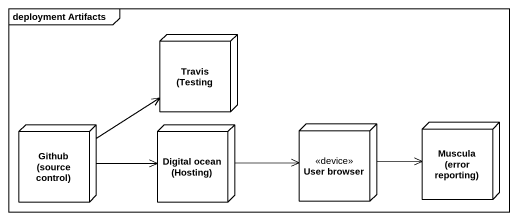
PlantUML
@startuml
mainframe deployment Artifacts
node "Travis (Testing" as Travis_Testing
node "Github (source control)" as Github_source_control
node "Digital ocean (Hosting)" as Digital_ocean_Hosting
node "User browser" as User_browser <<device>>
node "Muscula (error reporting)" as Muscula_error_reporting
Github_source_control -up-> Travis_Testing
Github_source_control -right-> Digital_ocean_Hosting
Digital_ocean_Hosting -right-> User_browser
User_browser -right-> Muscula_error_reporting
@enduml
